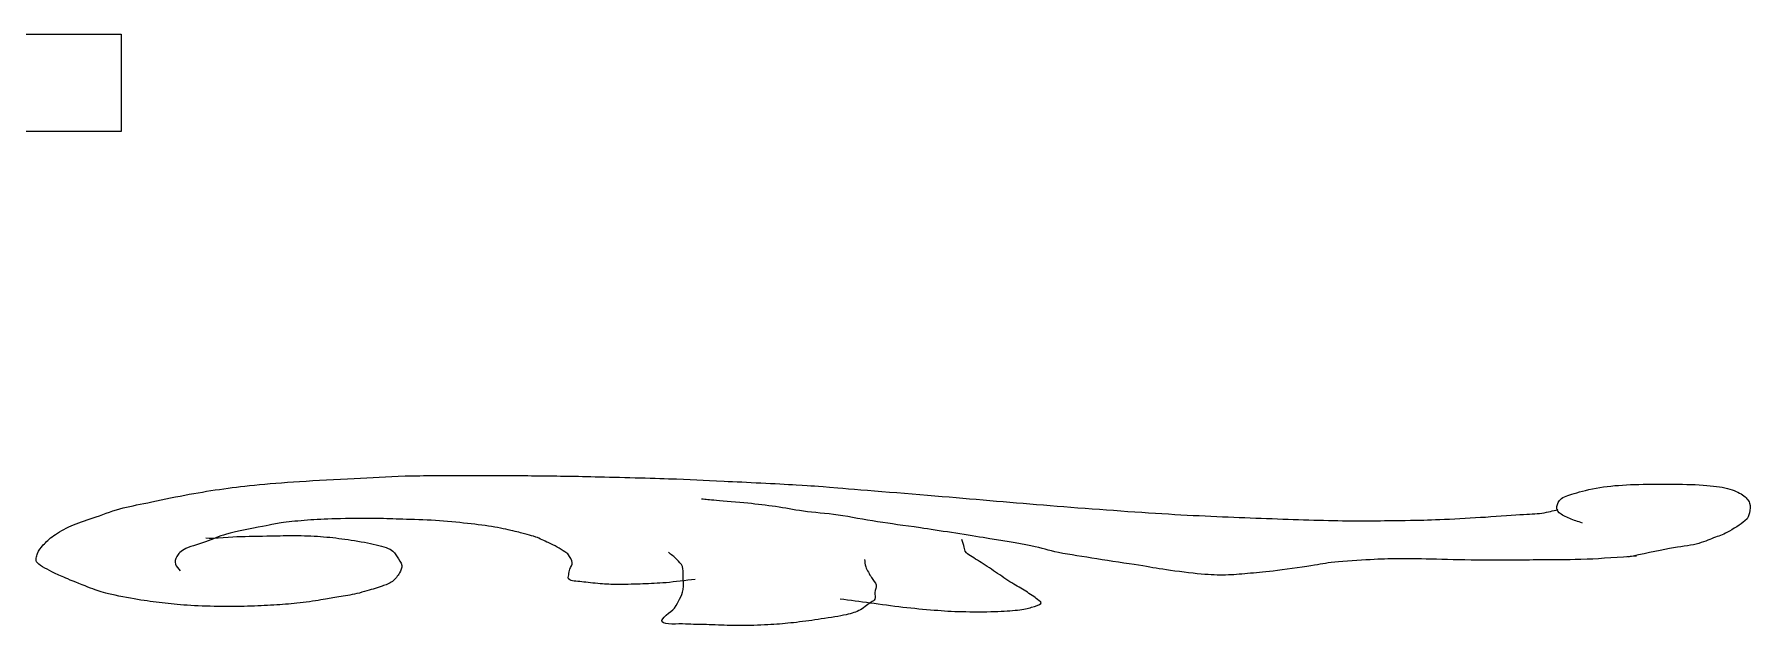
# Model space of a CAD drawing. Header units: millimetres. Extents: x -186 to 151, y -141 to 106.
# Drawn here: x -33.22 to 1.68, y -38.9 to -26.87 of the extents above; entities that cross this region are included whole.
import ezdxf

# ---------------------------------------------------------------- set-up
doc = ezdxf.new("R2010")
doc.units = ezdxf.units.MM
doc.header["$MEASUREMENT"] = 0
doc.layers.add('Camada 1', color=7, linetype='Continuous')

msp = doc.modelspace()

# ---------------------------------------------------------------- linework, layer by layer
at = {"layer": 'Camada 1', "color": 240, "lineweight": 9}
msp.add_open_spline([(-34.7906, -28.8453), (-34.7906, -28.8453), (-31.4495, -28.8453), (-31.4495, -28.8453), (-31.4495, -28.8453), (-31.4495, -28.8453), (-31.4495, -26.8653), (-31.4495, -26.8653), (-31.4495, -26.8653), (-31.4495, -26.8653), (-34.7906, -26.8653), (-34.7906, -26.8653), (-34.7906, -26.8653), (-34.7906, -26.8653), (-34.7906, -28.8453), (-34.7906, -28.8453), (-34.7906, -28.8453), (-34.7906, -28.8453), (-34.7906, -28.8453), (-34.7906, -28.8453)], degree=3, knots=[0, 0, 0, 0, 0.1666667, 0.1666667, 0.1666667, 0.1666667, 0.3333333, 0.3333333, 0.3333333, 0.3333333, 0.5, 0.5, 0.5, 0.5, 0.6666667, 0.6666667, 0.6666667, 0.6666667, 1, 1, 1, 1], dxfattribs=at)
at = {"layer": 'Camada 1', "color": 250, "lineweight": 9}
for points, knots in [([(-29.7323, -37.1087), (-29.5833, -37.1379), (-29.1545, -37.086), (-29.0483, -37.084), (-29.0483, -37.084), (-28.9421, -37.0819), (-28.6001, -37.0747), (-28.4115, -37.0716), (-28.4115, -37.0716), (-28.2228, -37.0686), (-28.0859, -37.0634), (-27.9162, -37.0654), (-27.9162, -37.0654), (-27.7465, -37.0675), (-27.5678, -37.0715), (-27.3973, -37.084), (-27.3973, -37.084), (-27.2267, -37.0965), (-27.0715, -37.1159), (-26.9019, -37.1397), (-26.9019, -37.1397), (-26.7325, -37.1634), (-26.5378, -37.192), (-26.383, -37.2263), (-26.383, -37.2263), (-26.2284, -37.2606), (-26.0753, -37.297), (-25.9821, -37.3439), (-25.9821, -37.3439), (-25.8889, -37.3906), (-25.8799, -37.4438), (-25.8406, -37.4985), (-25.8406, -37.4985), (-25.8012, -37.5532), (-25.7541, -37.6168), (-25.7462, -37.6717), (-25.7462, -37.6717), (-25.7384, -37.7268), (-25.762, -37.7717), (-25.7934, -37.8264), (-25.7934, -37.8264), (-25.8248, -37.8811), (-25.8759, -37.9545), (-25.9349, -37.9996), (-25.9349, -37.9996), (-25.9939, -38.0447), (-26.0779, -38.0682), (-26.1434, -38.0939), (-26.1434, -38.0939), (-26.2089, -38.1195), (-26.2331, -38.1255), (-26.3267, -38.1529), (-26.3267, -38.1529), (-26.4203, -38.1804), (-26.5809, -38.2311), (-26.7051, -38.2585), (-26.7051, -38.2585), (-26.8294, -38.2859), (-26.9513, -38.2963), (-27.0657, -38.3161), (-27.0657, -38.3161), (-27.18, -38.3357), (-27.2556, -38.3553), (-27.3909, -38.3766), (-27.3909, -38.3766), (-27.5262, -38.3979), (-27.7154, -38.4259), (-27.8757, -38.4432), (-27.8757, -38.4432), (-28.0361, -38.4607), (-28.1809, -38.4702), (-28.3487, -38.4806), (-28.3487, -38.4806), (-28.5164, -38.4909), (-28.691, -38.5008), (-28.8808, -38.5054), (-28.8808, -38.5054), (-29.0705, -38.5101), (-29.2782, -38.5122), (-29.4839, -38.5085), (-29.4839, -38.5085), (-29.6895, -38.5049), (-29.9205, -38.4956), (-30.1105, -38.4837), (-30.1105, -38.4837), (-30.3005, -38.4718), (-30.4509, -38.4568), (-30.619, -38.4371), (-30.619, -38.4371), (-30.7871, -38.4173), (-30.9338, -38.3967), (-31.1156, -38.3657), (-31.1156, -38.3657), (-31.2973, -38.3345), (-31.546, -38.2898), (-31.7069, -38.2506), (-31.7069, -38.2506), (-31.8677, -38.2116), (-31.9353, -38.1829), (-32.0733, -38.1326), (-32.0733, -38.1326), (-32.2114, -38.0823), (-32.4104, -38.0011), (-32.5346, -37.9492), (-32.5346, -37.9492), (-32.6587, -37.8975), (-32.7151, -37.8764), (-32.8183, -37.8219), (-32.8183, -37.8219), (-32.9214, -37.7673), (-33.0955, -37.6889), (-33.1523, -37.6222), (-33.1523, -37.6222), (-33.2092, -37.5556), (-33.1721, -37.4915), (-33.1523, -37.4305), (-33.1523, -37.4305), (-33.1326, -37.3694), (-33.0895, -37.3182), (-33.0344, -37.2572), (-33.0344, -37.2572), (-32.9794, -37.1963), (-32.9167, -37.1306), (-32.8221, -37.0654), (-32.8221, -37.0654), (-32.7275, -37.0003), (-32.6025, -36.9276), (-32.4683, -36.8674), (-32.4683, -36.8674), (-32.3342, -36.8074), (-32.1853, -36.7643), (-32.0202, -36.7066), (-32.0202, -36.7066), (-31.8551, -36.6488), (-31.6636, -36.5729), (-31.4777, -36.521), (-31.4777, -36.521), (-31.2918, -36.4691), (-31.1318, -36.4436), (-30.9116, -36.3973), (-30.9116, -36.3973), (-30.6915, -36.3508), (-30.4009, -36.288), (-30.1569, -36.2427), (-30.1569, -36.2427), (-29.9129, -36.1972), (-29.6855, -36.1591), (-29.4493, -36.1251), (-29.4493, -36.1251), (-29.213, -36.091), (-29.0136, -36.0653), (-28.7417, -36.0384), (-28.7417, -36.0384), (-28.4698, -36.0116), (-28.1602, -35.987), (-27.8218, -35.9643), (-27.8218, -35.9643), (-27.4835, -35.9415), (-27.071, -35.9209), (-26.7132, -35.9024), (-26.7132, -35.9024), (-26.3555, -35.8837), (-26.0577, -35.8632), (-25.6755, -35.8529), (-25.6755, -35.8529), (-25.2932, -35.8425), (-24.854, -35.8415), (-24.4254, -35.8405), (-24.4254, -35.8405), (-23.9967, -35.8395), (-23.5252, -35.8425), (-23.1046, -35.8467), (-23.1046, -35.8467), (-22.6838, -35.8508), (-22.3656, -35.8549), (-21.9016, -35.8652), (-21.9016, -35.8652), (-21.4377, -35.8755), (-20.7736, -35.8931), (-20.3213, -35.9086), (-20.3213, -35.9086), (-19.8692, -35.9241), (-19.6217, -35.9375), (-19.1892, -35.958), (-19.1892, -35.958), (-18.7568, -35.9787), (-18.1124, -36.0096), (-17.7269, -36.0323), (-17.7269, -36.0323), (-17.3413, -36.055), (-17.3967, -36.0528), (-16.8777, -36.0942), (-16.8777, -36.0942), (-16.3589, -36.1354), (-15.3565, -36.2179), (-14.6134, -36.2797), (-14.6134, -36.2797), (-13.8705, -36.3416), (-13.1631, -36.4076), (-12.42, -36.4653), (-12.42, -36.4653), (-11.6768, -36.5231), (-10.8482, -36.5849), (-10.1556, -36.6261), (-10.1556, -36.6261), (-9.4631, -36.6675), (-8.8586, -36.6901), (-8.2687, -36.7128), (-8.2687, -36.7128), (-7.6788, -36.7355), (-7.1062, -36.755), (-6.6177, -36.7623), (-6.6177, -36.7623), (-6.1292, -36.7695), (-5.6745, -36.7602), (-5.3441, -36.7561), (-5.3441, -36.7561), (-5.0136, -36.752), (-4.8923, -36.7479), (-4.6365, -36.7376), (-4.6365, -36.7376), (-4.3806, -36.7272), (-4.0823, -36.7107), (-3.8109, -36.6943), (-3.8109, -36.6943), (-3.5396, -36.6777), (-3.2174, -36.653), (-3.009, -36.6386), (-3.009, -36.6386), (-2.8007, -36.6242), (-2.6936, -36.6251), (-2.5608, -36.6076), (-2.5608, -36.6076), (-2.4281, -36.5902), (-2.3407, -36.5602), (-2.2307, -36.5365)], [0, 0, 0, 0, 0.0166667, 0.0166667, 0.0166667, 0.0166667, 0.0333333, 0.0333333, 0.0333333, 0.0333333, 0.05, 0.05, 0.05, 0.05, 0.0666667, 0.0666667, 0.0666667, 0.0666667, 0.0833333, 0.0833333, 0.0833333, 0.0833333, 0.1, 0.1, 0.1, 0.1, 0.1166667, 0.1166667, 0.1166667, 0.1166667, 0.1333333, 0.1333333, 0.1333333, 0.1333333, 0.15, 0.15, 0.15, 0.15, 0.1666667, 0.1666667, 0.1666667, 0.1666667, 0.1833333, 0.1833333, 0.1833333, 0.1833333, 0.2, 0.2, 0.2, 0.2, 0.2166667, 0.2166667, 0.2166667, 0.2166667, 0.2333333, 0.2333333, 0.2333333, 0.2333333, 0.25, 0.25, 0.25, 0.25, 0.2666667, 0.2666667, 0.2666667, 0.2666667, 0.2833333, 0.2833333, 0.2833333, 0.2833333, 0.3, 0.3, 0.3, 0.3, 0.3166667, 0.3166667, 0.3166667, 0.3166667, 0.3333333, 0.3333333, 0.3333333, 0.3333333, 0.35, 0.35, 0.35, 0.35, 0.3666667, 0.3666667, 0.3666667, 0.3666667, 0.3833333, 0.3833333, 0.3833333, 0.3833333, 0.4, 0.4, 0.4, 0.4, 0.4166667, 0.4166667, 0.4166667, 0.4166667, 0.4333333, 0.4333333, 0.4333333, 0.4333333, 0.45, 0.45, 0.45, 0.45, 0.4666667, 0.4666667, 0.4666667, 0.4666667, 0.4833333, 0.4833333, 0.4833333, 0.4833333, 0.5, 0.5, 0.5, 0.5, 0.5166667, 0.5166667, 0.5166667, 0.5166667, 0.5333333, 0.5333333, 0.5333333, 0.5333333, 0.55, 0.55, 0.55, 0.55, 0.5666667, 0.5666667, 0.5666667, 0.5666667, 0.5833333, 0.5833333, 0.5833333, 0.5833333, 0.6, 0.6, 0.6, 0.6, 0.6166667, 0.6166667, 0.6166667, 0.6166667, 0.6333333, 0.6333333, 0.6333333, 0.6333333, 0.65, 0.65, 0.65, 0.65, 0.6666667, 0.6666667, 0.6666667, 0.6666667, 0.6833333, 0.6833333, 0.6833333, 0.6833333, 0.7, 0.7, 0.7, 0.7, 0.7166667, 0.7166667, 0.7166667, 0.7166667, 0.7333333, 0.7333333, 0.7333333, 0.7333333, 0.75, 0.75, 0.75, 0.75, 0.7666667, 0.7666667, 0.7666667, 0.7666667, 0.7833333, 0.7833333, 0.7833333, 0.7833333, 0.8, 0.8, 0.8, 0.8, 0.8166667, 0.8166667, 0.8166667, 0.8166667, 0.8333333, 0.8333333, 0.8333333, 0.8333333, 0.85, 0.85, 0.85, 0.85, 0.8666667, 0.8666667, 0.8666667, 0.8666667, 0.8833333, 0.8833333, 0.8833333, 0.8833333, 0.9, 0.9, 0.9, 0.9, 0.9166667, 0.9166667, 0.9166667, 0.9166667, 0.9333333, 0.9333333, 0.9333333, 0.9333333, 0.95, 0.95, 0.95, 0.95, 0.9666667, 0.9666667, 0.9666667, 0.9666667, 1, 1, 1, 1]), ([(-1.7353, -36.8118), (-1.8219, -36.7809), (-1.9158, -36.7542), (-1.9947, -36.7189), (-1.9947, -36.7189), (-2.0737, -36.6838), (-2.1633, -36.6433), (-2.207, -36.6015), (-2.207, -36.6015), (-2.2509, -36.5595), (-2.2621, -36.5203), (-2.2542, -36.4715), (-2.2542, -36.4715), (-2.2464, -36.4227), (-2.2284, -36.3582), (-2.1599, -36.3106), (-2.1599, -36.3106), (-2.0914, -36.2631), (-1.9961, -36.2327), (-1.8532, -36.1932), (-1.8532, -36.1932), (-1.7104, -36.1536), (-1.5113, -36.104), (-1.3107, -36.0756), (-1.3107, -36.0756), (-1.1102, -36.0472), (-0.9, -36.0355), (-0.6739, -36.026), (-0.6739, -36.026), (-0.4481, -36.0168), (-0.1988, -36.0178), (0.0337, -36.0199), (0.0337, -36.0199), (0.2661, -36.022), (0.5176, -36.0238), (0.7176, -36.0384), (0.7176, -36.0384), (0.9178, -36.0531), (1.0745, -36.0724), (1.2129, -36.1066), (1.2129, -36.1066), (1.3515, -36.1407), (1.4438, -36.1862), (1.5196, -36.2364), (1.5196, -36.2364), (1.5954, -36.2867), (1.6374, -36.3423), (1.6611, -36.4035), (1.6611, -36.4035), (1.6848, -36.4646), (1.6767, -36.5405), (1.6611, -36.6015), (1.6611, -36.6015), (1.6454, -36.6624), (1.642, -36.702), (1.5668, -36.7684), (1.5668, -36.7684), (1.4916, -36.8349), (1.3194, -36.9394), (1.2129, -36.9974), (1.2129, -36.9974), (1.1065, -37.0553), (1.0362, -37.0747), (0.9299, -37.1149), (0.9299, -37.1149), (0.8237, -37.1552), (0.7278, -37.202), (0.5761, -37.2387), (0.5761, -37.2387), (0.4246, -37.2753), (0.2656, -37.2869), (0.0337, -37.3315), (0.0337, -37.3315), (-0.1983, -37.3759), (-0.532, -37.4474), (-0.8146, -37.5054)], [0, 0, 0, 0, 0.05, 0.05, 0.05, 0.05, 0.1, 0.1, 0.1, 0.1, 0.15, 0.15, 0.15, 0.15, 0.2, 0.2, 0.2, 0.2, 0.25, 0.25, 0.25, 0.25, 0.3, 0.3, 0.3, 0.3, 0.35, 0.35, 0.35, 0.35, 0.4, 0.4, 0.4, 0.4, 0.45, 0.45, 0.45, 0.45, 0.5, 0.5, 0.5, 0.5, 0.55, 0.55, 0.55, 0.55, 0.6, 0.6, 0.6, 0.6, 0.65, 0.65, 0.65, 0.65, 0.7, 0.7, 0.7, 0.7, 0.75, 0.75, 0.75, 0.75, 0.8, 0.8, 0.8, 0.8, 0.85, 0.85, 0.85, 0.85, 0.9, 0.9, 0.9, 0.9, 1, 1, 1, 1]), ([(-0.6361, -37.484), (-0.9851, -37.5081), (-1.3511, -37.5354), (-1.6393, -37.5478), (-1.6393, -37.5478), (-1.9986, -37.5633), (-2.1801, -37.5562), (-2.5297, -37.5597), (-2.5297, -37.5597), (-2.8789, -37.5632), (-3.3725, -37.5711), (-3.7356, -37.5691), (-3.7356, -37.5691), (-4.0987, -37.567), (-4.4175, -37.5524), (-4.7052, -37.5473), (-4.7052, -37.5473), (-4.993, -37.5421), (-5.2366, -37.5364), (-5.462, -37.5379), (-5.462, -37.5379), (-5.6874, -37.5395), (-5.834, -37.5451), (-6.0533, -37.5566), (-6.0533, -37.5566), (-6.2726, -37.568), (-6.5718, -37.5855), (-6.7746, -37.6063), (-6.7746, -37.6063), (-6.9773, -37.6272), (-7.0508, -37.6506), (-7.2594, -37.6809), (-7.2594, -37.6809), (-7.4678, -37.7112), (-7.8106, -37.7618), (-8.0253, -37.788), (-8.0253, -37.788), (-8.2398, -37.8141), (-8.3828, -37.824), (-8.5442, -37.8375), (-8.5442, -37.8375), (-8.7055, -37.8509), (-8.8319, -37.8663), (-8.9923, -37.8683), (-8.9923, -37.8683), (-9.1527, -37.8705), (-9.2851, -37.8675), (-9.4876, -37.8498), (-9.4876, -37.8498), (-9.6901, -37.8321), (-9.9826, -37.7932), (-10.1952, -37.7632), (-10.1952, -37.7632), (-10.4078, -37.7332), (-10.5254, -37.7075), (-10.7613, -37.6704), (-10.7613, -37.6704), (-10.9971, -37.6333), (-11.3391, -37.5837), (-11.6103, -37.5405), (-11.6103, -37.5405), (-11.8817, -37.4972), (-12.1638, -37.455), (-12.3887, -37.4106), (-12.3887, -37.4106), (-12.6136, -37.366), (-12.6985, -37.3252), (-12.9547, -37.2745), (-12.9547, -37.2745), (-13.2111, -37.2238), (-13.5483, -37.1683), (-13.9218, -37.1074), (-13.9218, -37.1074), (-14.2954, -37.0466), (-14.8378, -36.9631), (-15.1955, -36.9095), (-15.1955, -36.9095), (-15.5532, -36.8558), (-15.7889, -36.8291), (-16.0682, -36.7857), (-16.0682, -36.7857), (-16.3475, -36.7424), (-16.6177, -36.6858), (-16.8701, -36.6496), (-16.8701, -36.6496), (-17.1225, -36.6134), (-17.3649, -36.5982), (-17.5778, -36.5692), (-17.5778, -36.5692), (-17.7906, -36.5402), (-17.9548, -36.5032), (-18.1438, -36.4764), (-18.1438, -36.4764), (-18.3329, -36.4495), (-18.5091, -36.429), (-18.7099, -36.4083), (-18.7099, -36.4083), (-18.9107, -36.3877), (-19.1894, -36.3671), (-19.3467, -36.3527), (-19.3467, -36.3527), (-19.5039, -36.3382), (-19.5511, -36.332), (-19.6533, -36.3217)], [0, 0, 0, 0, 0.037037, 0.037037, 0.037037, 0.037037, 0.0740741, 0.0740741, 0.0740741, 0.0740741, 0.1111111, 0.1111111, 0.1111111, 0.1111111, 0.1481481, 0.1481481, 0.1481481, 0.1481481, 0.1851852, 0.1851852, 0.1851852, 0.1851852, 0.2222222, 0.2222222, 0.2222222, 0.2222222, 0.2592593, 0.2592593, 0.2592593, 0.2592593, 0.2962963, 0.2962963, 0.2962963, 0.2962963, 0.3333333, 0.3333333, 0.3333333, 0.3333333, 0.3703704, 0.3703704, 0.3703704, 0.3703704, 0.4074074, 0.4074074, 0.4074074, 0.4074074, 0.4444444, 0.4444444, 0.4444444, 0.4444444, 0.4814815, 0.4814815, 0.4814815, 0.4814815, 0.5185185, 0.5185185, 0.5185185, 0.5185185, 0.5555556, 0.5555556, 0.5555556, 0.5555556, 0.5925926, 0.5925926, 0.5925926, 0.5925926, 0.6296296, 0.6296296, 0.6296296, 0.6296296, 0.6666667, 0.6666667, 0.6666667, 0.6666667, 0.7037037, 0.7037037, 0.7037037, 0.7037037, 0.7407407, 0.7407407, 0.7407407, 0.7407407, 0.7777778, 0.7777778, 0.7777778, 0.7777778, 0.8148148, 0.8148148, 0.8148148, 0.8148148, 0.8518519, 0.8518519, 0.8518519, 0.8518519, 0.8888889, 0.8888889, 0.8888889, 0.8888889, 0.9259259, 0.9259259, 0.9259259, 0.9259259, 1, 1, 1, 1]), ([(-19.7789, -37.9563), (-19.9754, -37.9789), (-20.1906, -38.0088), (-20.3685, -38.0243), (-20.3685, -38.0243), (-20.5464, -38.0399), (-20.6828, -38.0429), (-20.8403, -38.0491), (-20.8403, -38.0491), (-20.9977, -38.0553), (-21.1735, -38.0615), (-21.3119, -38.0615), (-21.3119, -38.0615), (-21.4505, -38.0615), (-21.5432, -38.0573), (-21.6657, -38.0491), (-21.6657, -38.0491), (-21.7884, -38.0408), (-21.9327, -38.0254), (-22.0432, -38.012), (-22.0432, -38.012), (-22.1536, -37.9986), (-22.2684, -37.9968), (-22.3262, -37.9687), (-22.3262, -37.9687), (-22.384, -37.9406), (-22.3498, -37.9007), (-22.3498, -37.8635), (-22.3498, -37.8635), (-22.3498, -37.8263), (-22.3379, -37.7872), (-22.3262, -37.7459), (-22.3262, -37.7459), (-22.3144, -37.7047), (-22.2745, -37.664), (-22.279, -37.6161), (-22.279, -37.6161), (-22.2836, -37.5681), (-22.3284, -37.497), (-22.3537, -37.46), (-22.3537, -37.46), (-22.3791, -37.423), (-22.3921, -37.4215), (-22.4306, -37.3947), (-22.4306, -37.3947), (-22.4691, -37.368), (-22.5282, -37.3308), (-22.5843, -37.3), (-22.5843, -37.3), (-22.6405, -37.2691), (-22.6957, -37.2437), (-22.7676, -37.2099), (-22.7676, -37.2099), (-22.8395, -37.176), (-22.9445, -37.1238), (-23.0159, -37.0964), (-23.0159, -37.0964), (-23.0872, -37.069), (-23.1223, -37.0662), (-23.1933, -37.0467), (-23.1933, -37.0467), (-23.2642, -37.0273), (-23.3311, -37.0055), (-23.4416, -36.9798), (-23.4416, -36.9798), (-23.552, -36.9541), (-23.6931, -36.9199), (-23.8553, -36.8928), (-23.8553, -36.8928), (-24.0177, -36.8658), (-24.2097, -36.8406), (-24.4112, -36.8183), (-24.4112, -36.8183), (-24.6126, -36.796), (-24.8417, -36.7732), (-25.0615, -36.7593), (-25.0615, -36.7593), (-25.2813, -36.7452), (-25.5228, -36.7411), (-25.7237, -36.7343), (-25.7237, -36.7343), (-25.9247, -36.7277), (-26.0405, -36.7204), (-26.2676, -36.7188), (-26.2676, -36.7188), (-26.4947, -36.7173), (-26.8503, -36.7194), (-27.0835, -36.7251), (-27.0835, -36.7251), (-27.3167, -36.7308), (-27.4848, -36.74), (-27.6629, -36.753), (-27.6629, -36.753), (-27.8411, -36.766), (-28.007, -36.7839), (-28.1477, -36.8027), (-28.1477, -36.8027), (-28.2883, -36.8214), (-28.3207, -36.8293), (-28.5024, -36.8648), (-28.5024, -36.8648), (-28.684, -36.9004), (-29.0391, -36.9644), (-29.237, -37.0159), (-29.237, -37.0159), (-29.4349, -37.0675), (-29.5301, -37.1191), (-29.6794, -37.1717), (-29.6794, -37.1717), (-29.8288, -37.2243), (-30.0247, -37.2773), (-30.1333, -37.3315), (-30.1333, -37.3315), (-30.2419, -37.3857), (-30.2863, -37.4393), (-30.322, -37.4923), (-30.322, -37.4923), (-30.3577, -37.5453), (-30.3574, -37.5982), (-30.3456, -37.647), (-30.3456, -37.647), (-30.3337, -37.6957), (-30.2827, -37.7377), (-30.2512, -37.7831)], [0, 0, 0, 0, 0.03125, 0.03125, 0.03125, 0.03125, 0.0625, 0.0625, 0.0625, 0.0625, 0.09375, 0.09375, 0.09375, 0.09375, 0.125, 0.125, 0.125, 0.125, 0.15625, 0.15625, 0.15625, 0.15625, 0.1875, 0.1875, 0.1875, 0.1875, 0.21875, 0.21875, 0.21875, 0.21875, 0.25, 0.25, 0.25, 0.25, 0.28125, 0.28125, 0.28125, 0.28125, 0.3125, 0.3125, 0.3125, 0.3125, 0.34375, 0.34375, 0.34375, 0.34375, 0.375, 0.375, 0.375, 0.375, 0.40625, 0.40625, 0.40625, 0.40625, 0.4375, 0.4375, 0.4375, 0.4375, 0.46875, 0.46875, 0.46875, 0.46875, 0.5, 0.5, 0.5, 0.5, 0.53125, 0.53125, 0.53125, 0.53125, 0.5625, 0.5625, 0.5625, 0.5625, 0.59375, 0.59375, 0.59375, 0.59375, 0.625, 0.625, 0.625, 0.625, 0.65625, 0.65625, 0.65625, 0.65625, 0.6875, 0.6875, 0.6875, 0.6875, 0.71875, 0.71875, 0.71875, 0.71875, 0.75, 0.75, 0.75, 0.75, 0.78125, 0.78125, 0.78125, 0.78125, 0.8125, 0.8125, 0.8125, 0.8125, 0.84375, 0.84375, 0.84375, 0.84375, 0.875, 0.875, 0.875, 0.875, 0.90625, 0.90625, 0.90625, 0.90625, 0.9375, 0.9375, 0.9375, 0.9375, 1, 1, 1, 1]), ([(-16.8306, -38.3523), (-16.6262, -38.3791), (-16.4296, -38.4048), (-16.2173, -38.4326), (-16.2173, -38.4326), (-16.0051, -38.4605), (-15.7734, -38.4945), (-15.5569, -38.5193), (-15.5569, -38.5193), (-15.3405, -38.544), (-15.121, -38.5656), (-14.9201, -38.5811), (-14.9201, -38.5811), (-14.7191, -38.5967), (-14.5595, -38.6069), (-14.354, -38.6121), (-14.354, -38.6121), (-14.1486, -38.6172), (-13.8836, -38.6172), (-13.6935, -38.6121), (-13.6935, -38.6121), (-13.5036, -38.6069), (-13.3501, -38.5959), (-13.2219, -38.5811), (-13.2219, -38.5811), (-13.0936, -38.5665), (-13.0188, -38.5485), (-12.9389, -38.5255), (-12.9389, -38.5255), (-12.8588, -38.5024), (-12.7714, -38.474), (-12.7502, -38.445), (-12.7502, -38.445), (-12.7289, -38.4161), (-12.7698, -38.4059), (-12.8209, -38.3646), (-12.8209, -38.3646), (-12.872, -38.3234), (-12.9703, -38.2533), (-13.0568, -38.1975), (-13.0568, -38.1975), (-13.1432, -38.1418), (-13.2376, -38.0955), (-13.3398, -38.0305), (-13.3398, -38.0305), (-13.442, -37.9655), (-13.5599, -37.881), (-13.67, -37.8078), (-13.67, -37.8078), (-13.78, -37.7346), (-13.9019, -37.6563), (-14.0002, -37.5913), (-14.0002, -37.5913), (-14.0985, -37.5263), (-14.2082, -37.4669), (-14.2596, -37.4181), (-14.2596, -37.4181), (-14.3112, -37.3692), (-14.2911, -37.3459), (-14.3068, -37.3005), (-14.3068, -37.3005), (-14.3226, -37.2552), (-14.3383, -37.1975), (-14.354, -37.1459)], [0, 0, 0, 0, 0.0588235, 0.0588235, 0.0588235, 0.0588235, 0.1176471, 0.1176471, 0.1176471, 0.1176471, 0.1764706, 0.1764706, 0.1764706, 0.1764706, 0.2352941, 0.2352941, 0.2352941, 0.2352941, 0.2941176, 0.2941176, 0.2941176, 0.2941176, 0.3529412, 0.3529412, 0.3529412, 0.3529412, 0.4117647, 0.4117647, 0.4117647, 0.4117647, 0.4705882, 0.4705882, 0.4705882, 0.4705882, 0.5294118, 0.5294118, 0.5294118, 0.5294118, 0.5882353, 0.5882353, 0.5882353, 0.5882353, 0.6470588, 0.6470588, 0.6470588, 0.6470588, 0.7058824, 0.7058824, 0.7058824, 0.7058824, 0.7647059, 0.7647059, 0.7647059, 0.7647059, 0.8235294, 0.8235294, 0.8235294, 0.8235294, 0.8823529, 0.8823529, 0.8823529, 0.8823529, 1, 1, 1, 1]), ([(-16.3353, -37.5542), (-16.3274, -37.6036), (-16.3353, -37.6417), (-16.3116, -37.7026), (-16.3116, -37.7026), (-16.2881, -37.7636), (-16.2291, -37.8583), (-16.1937, -37.9192), (-16.1937, -37.9192), (-16.1584, -37.98), (-16.1112, -38.0169), (-16.0994, -38.0677), (-16.0994, -38.0677), (-16.0876, -38.1184), (-16.119, -38.1739), (-16.123, -38.2223), (-16.123, -38.2223), (-16.127, -38.2708), (-16.1072, -38.3229), (-16.123, -38.3584), (-16.123, -38.3584), (-16.1388, -38.3939), (-16.1623, -38.3935), (-16.2173, -38.4326), (-16.2173, -38.4326), (-16.2724, -38.4719), (-16.3614, -38.5506), (-16.4532, -38.5935), (-16.4532, -38.5935), (-16.5449, -38.6364), (-16.6208, -38.6561), (-16.7598, -38.6863), (-16.7598, -38.6863), (-16.8988, -38.7165), (-17.109, -38.7476), (-17.2787, -38.7729), (-17.2787, -38.7729), (-17.4485, -38.7982), (-17.6174, -38.8203), (-17.7777, -38.8379), (-17.7777, -38.8379), (-17.938, -38.8555), (-18.0726, -38.8684), (-18.2388, -38.8783), (-18.2388, -38.8783), (-18.405, -38.8882), (-18.6305, -38.8943), (-18.7709, -38.8969), (-18.7709, -38.8969), (-18.9113, -38.8995), (-18.9482, -38.8969), (-19.0784, -38.8939), (-19.0784, -38.8939), (-19.2086, -38.8907), (-19.4016, -38.883), (-19.5514, -38.8783), (-19.5514, -38.8783), (-19.701, -38.8736), (-19.8263, -38.8752), (-19.9771, -38.8659), (-19.9771, -38.8659), (-20.1277, -38.8564), (-20.4023, -38.891), (-20.4499, -38.8224), (-20.4499, -38.8224), (-20.4976, -38.7537), (-20.2608, -38.6205), (-20.2017, -38.5427), (-20.2017, -38.5427), (-20.1425, -38.465), (-20.1248, -38.42), (-20.0952, -38.3563), (-20.0952, -38.3563), (-20.0657, -38.2926), (-20.036, -38.2383), (-20.0242, -38.1606), (-20.0242, -38.1606), (-20.0124, -38.0828), (-20.022, -37.9675), (-20.0242, -37.8902), (-20.0242, -37.8902), (-20.0267, -37.8129), (-20.0163, -37.7538), (-20.0383, -37.6965), (-20.0383, -37.6965), (-20.0603, -37.6392), (-20.1091, -37.5965), (-20.1563, -37.5479), (-20.1563, -37.5479), (-20.2034, -37.4995), (-20.2663, -37.4532), (-20.3213, -37.4056)], [0, 0, 0, 0, 0.0416667, 0.0416667, 0.0416667, 0.0416667, 0.0833333, 0.0833333, 0.0833333, 0.0833333, 0.125, 0.125, 0.125, 0.125, 0.1666667, 0.1666667, 0.1666667, 0.1666667, 0.2083333, 0.2083333, 0.2083333, 0.2083333, 0.25, 0.25, 0.25, 0.25, 0.2916667, 0.2916667, 0.2916667, 0.2916667, 0.3333333, 0.3333333, 0.3333333, 0.3333333, 0.375, 0.375, 0.375, 0.375, 0.4166667, 0.4166667, 0.4166667, 0.4166667, 0.4583333, 0.4583333, 0.4583333, 0.4583333, 0.5, 0.5, 0.5, 0.5, 0.5416667, 0.5416667, 0.5416667, 0.5416667, 0.5833333, 0.5833333, 0.5833333, 0.5833333, 0.625, 0.625, 0.625, 0.625, 0.6666667, 0.6666667, 0.6666667, 0.6666667, 0.7083333, 0.7083333, 0.7083333, 0.7083333, 0.75, 0.75, 0.75, 0.75, 0.7916667, 0.7916667, 0.7916667, 0.7916667, 0.8333333, 0.8333333, 0.8333333, 0.8333333, 0.875, 0.875, 0.875, 0.875, 0.9166667, 0.9166667, 0.9166667, 0.9166667, 1, 1, 1, 1])]:
    msp.add_open_spline(points, degree=3, knots=knots, dxfattribs=at)

doc.saveas('drawing.dxf')
